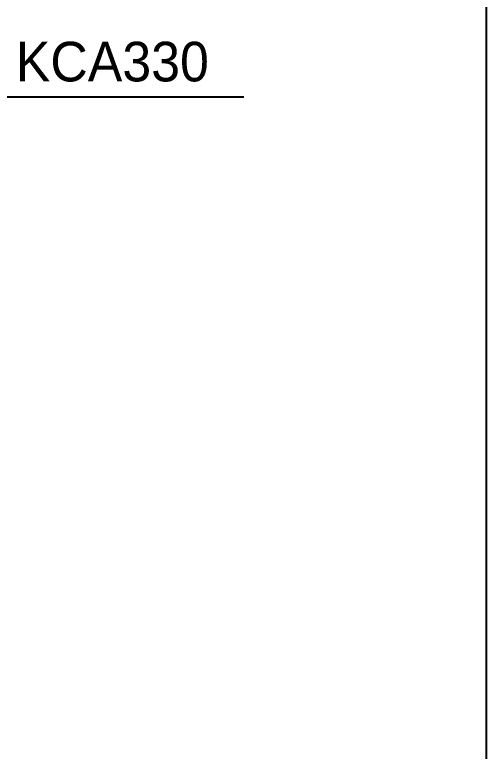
# Model space of a CAD drawing. Header units: millimetres. Extents: x 0 to 3800, y -67 to 2530.
# Drawn here: x 3502.5 to 3800, y 713.4 to 1177.9 of the extents above; entities that cross this region are included whole.
import ezdxf

# ---------------------------------------------------------------- set-up
doc = ezdxf.new("R2010")
doc.units = ezdxf.units.MM
for name, color, linetype in [('TEXT', 7, 'Continuous'), ('도각라인', 255, 'Continuous'), ('치수선', 7, 'Continuous')]:
    doc.layers.add(name, color=color, linetype=linetype)
doc.styles.add('____', font='')
doc.styles.add('타이틀', font='H2GTRM.TTF', dxfattribs={"height": 25})
doc.styles.get('____').set_extended_font_data('굴림')
doc.dimstyles.new('MSADIM', dxfattribs={"dimtxt": 33, "dimasz": 17, "dimexe": 10, "dimexo": 7.5, "dimgap": 10, "dimtad": 0, "dimtih": 1, "dimtoh": 1, "dimdec": 0, "dimzin": 1, "dimdsep": 46, "dimtxsty": '____', "dimcen": 11.25, "dimadec": 0, "dimazin": 0, "dimtfac": 1, "dimtdec": 0, "dimtix": 1, "dimtmove": 0, "dimatfit": 3, "dimfxl": 1, "dimtolj": 1, "dimtzin": 1, "dimarcsym": 0})

msp = doc.modelspace()

# ---------------------------------------------------------------- linework, layer by layer
at = {"layer": '도각라인', "color": 7}
msp.add_line((3800, 2530), (3800, 0), dxfattribs=at)
at = {"layer": '치수선', "linetype": 'Continuous'}
msp.add_line((3512.5, 1126.1), (3647.01, 1126.1), dxfattribs=at)

# ---------------------------------------------------------------- texts
at = {"layer": 'TEXT', "insert": (3503.2, 1160.81), "char_height": 25, "width": 248.9925, "attachment_point": 1, "line_spacing_factor": 0.963855, "style": '타이틀'}
msp.add_mtext('\\A1;KCA330', dxfattribs=at)

# ---------------------------------------------------------------- leaders
at = {"layer": '치수선', "linetype": 'Continuous', "annotation_type": 0, "has_hookline": 1, "hookline_direction": 0}
msp.add_leader([(3452.23, 1058.99), (3495.5, 1126.1), (3512.5, 1126.1)], dimstyle='MSADIM', override={"dimtxt": 25}, dxfattribs=at)

doc.saveas('drawing.dxf')
